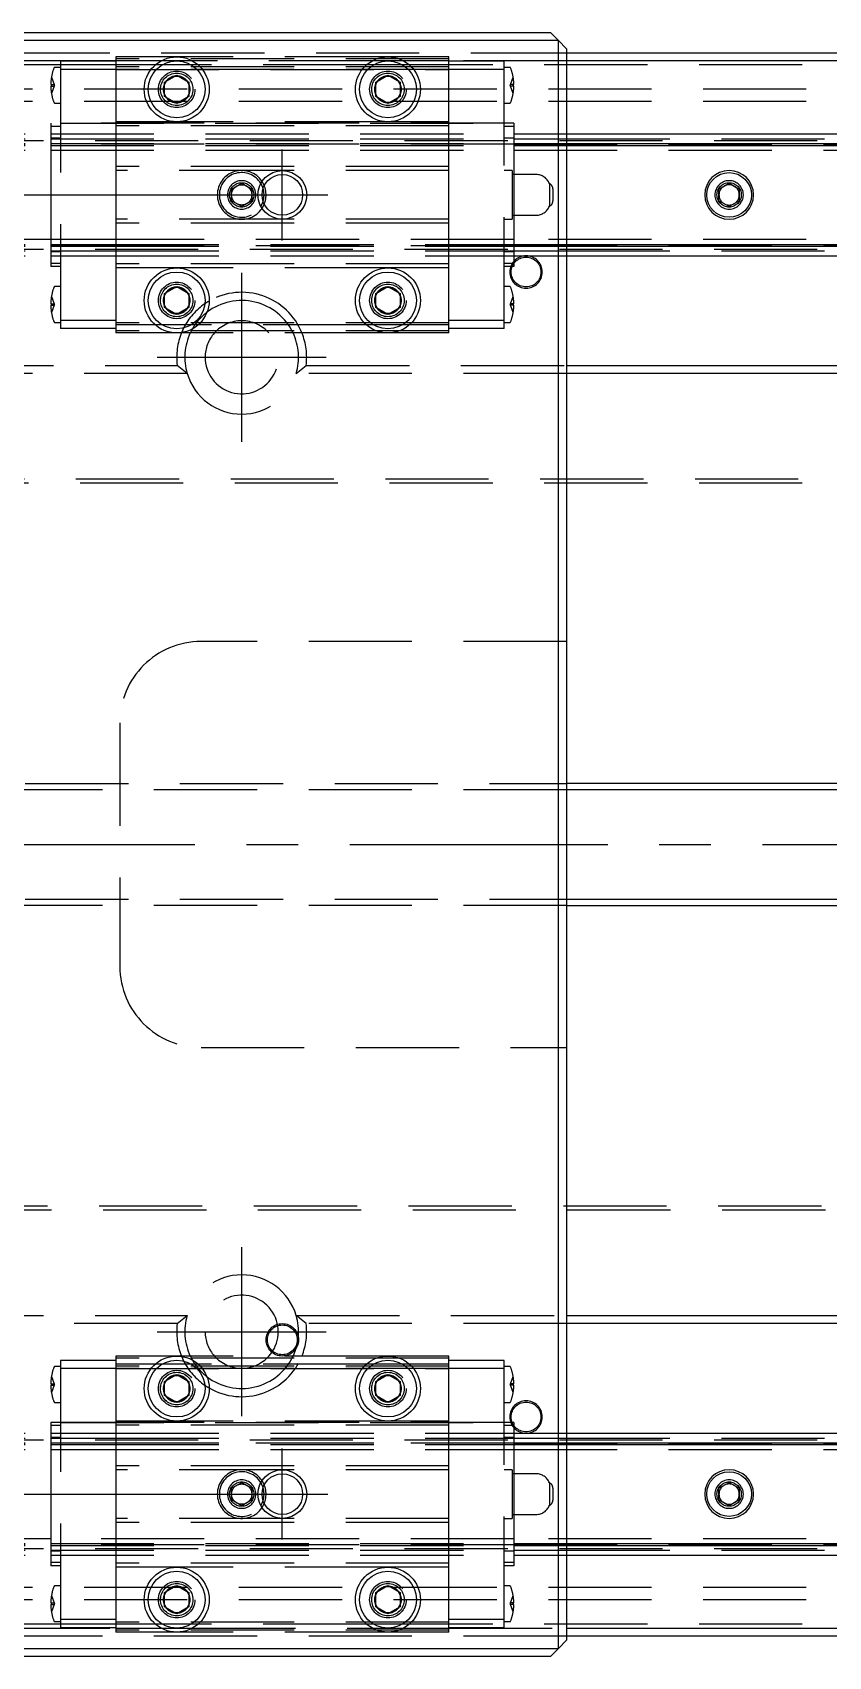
# Model space of a CAD drawing. Extents: x -13 to 910, y -343 to 113.
# Drawn here: x 354.2 to 452.2, y -100 to 100 of the extents above; entities that cross this region are included whole.
import ezdxf

# ---------------------------------------------------------------- set-up
doc = ezdxf.new("R2010")
doc.units = 0
doc.linetypes.add('CENTER', pattern=[50.8, 31.75, -6.35, 6.35, -6.35])
doc.linetypes.add('DASHED', pattern=[19.05, 12.7, -6.35])
doc.layers.get('0').update_dxf_attribs({"linetype": 'CONTINUOUS'})
doc.layers.add('CENTER', color=1, linetype='CENTER')

msp = doc.modelspace()

# ---------------------------------------------------------------- linework, layer by layer
at = {"color": 7, "linetype": 'CONTINUOUS'}
for p, q in [((222, 100), (418, 100)), ((419, 99), (418, 100)), ((419, 99), (221, 99)), ((420, 98), (419, 99)), ((419, -99), (419, 99)), ((420, 98), (420, -98)), ((420, 97.5), (638, 97.5)), ((639, 96.5), (420, 96.5)), ((370.5, 93.87), (372, 94.73)), ((372, 94.73), (373.5, 93.87)), ((396.5, 93.87), (398, 94.73)), ((398, 94.73), (399.5, 93.87)), ((370.5, 92.13), (370.5, 93.87)), ((372, 91.27), (370.5, 92.13)), ((373.5, 92.13), (372, 91.27)), ((373.5, 93.87), (373.5, 92.13)), ((396.5, 92.13), (396.5, 93.87)), ((398, 91.27), (396.5, 92.13)), ((399.5, 92.13), (398, 91.27)), ((399.5, 93.87), (399.5, 92.13)), ((420, 87.5), (640, 87.5)), ((420, 86.32), (640, 86.32)), ((420, 86.1), (640, 86.1)), ((438.75, 80.72), (440, 81.44)), ((438.75, 79.28), (438.75, 80.72)), ((440, 81.44), (441.25, 80.72)), ((441.25, 80.72), (441.25, 79.28)), ((440, 78.56), (438.75, 79.28)), ((441.25, 79.28), (440, 78.56)), ((420, 73.9), (640, 73.9)), ((420, 73.68), (640, 73.68)), ((420, 72.5), (640, 72.5)), ((370.5, 67.87), (372, 68.73)), ((372, 68.73), (373.5, 67.87)), ((396.5, 67.87), (398, 68.73)), ((398, 68.73), (399.5, 67.87)), ((370.5, 66.13), (370.5, 67.87)), ((372, 65.27), (370.5, 66.13)), ((373.5, 66.13), (372, 65.27)), ((373.5, 67.87), (373.5, 66.13)), ((396.5, 66.13), (396.5, 67.87)), ((398, 65.27), (396.5, 66.13)), ((399.5, 66.13), (398, 65.27)), ((399.5, 67.87), (399.5, 66.13)), ((420, 59), (492.06, 59)), ((493.29, 58), (420, 58)), ((590, 7.5), (420, 7.5)), ((420, -7.5), (590, -7.5)), ((420, -58), (493.29, -58)), ((492.06, -59), (420, -59)), ((370.5, -66.13), (372, -65.27)), ((372, -65.27), (373.5, -66.13)), ((396.5, -66.13), (398, -65.27)), ((398, -65.27), (399.5, -66.13)), ((370.5, -67.87), (370.5, -66.13)), ((372, -68.73), (370.5, -67.87)), ((373.5, -67.87), (372, -68.73)), ((373.5, -66.13), (373.5, -67.87)), ((396.5, -67.87), (396.5, -66.13)), ((398, -68.73), (396.5, -67.87)), ((399.5, -67.87), (398, -68.73)), ((399.5, -66.13), (399.5, -67.87)), ((420, -72.5), (640, -72.5)), ((420, -73.68), (640, -73.68)), ((420, -73.9), (640, -73.9)), ((438.75, -79.28), (440, -78.56)), ((438.75, -80.72), (438.75, -79.28)), ((440, -78.56), (441.25, -79.28)), ((441.25, -79.28), (441.25, -80.72)), ((440, -81.44), (438.75, -80.72)), ((441.25, -80.72), (440, -81.44)), ((420, -86.1), (640, -86.1)), ((420, -86.32), (640, -86.32)), ((420, -87.5), (640, -87.5)), ((370.5, -92.13), (372, -91.27)), ((372, -91.27), (373.5, -92.13)), ((396.5, -92.13), (398, -91.27)), ((398, -91.27), (399.5, -92.13)), ((370.5, -93.87), (370.5, -92.13)), ((372, -94.73), (370.5, -93.87)), ((373.5, -93.87), (372, -94.73)), ((373.5, -92.13), (373.5, -93.87)), ((396.5, -93.87), (396.5, -92.13)), ((398, -94.73), (396.5, -93.87)), ((399.5, -93.87), (398, -94.73)), ((399.5, -92.13), (399.5, -93.87)), ((419, -99), (420, -98)), ((420, -96.5), (639, -96.5)), ((638, -97.5), (420, -97.5)), ((221, -99), (419, -99)), ((418, -100), (222, -100)), ((418, -100), (419, -99))]:
    msp.add_line(p, q, dxfattribs=at)
at = {"color": 3, "linetype": 'DASHED'}
for p, q in [((364.5, 96), (275.5, 96)), ((332, 97.5), (420, 97.5)), ((364.5, 96.5), (332, 96.5)), ((364.5, 96.45), (357.7, 96.45)), ((357.7, 96.45), (357.7, 95.45)), ((364.5, 97), (364.5, 96)), ((372, 97), (364.5, 97)), ((405.5, 96.75), (364.5, 96.75)), ((370.06, 96.5), (364.5, 96.5)), ((364.5, 96), (364.5, 89)), ((369.35, 96), (364.5, 96)), ((370.2, 96), (369.35, 96)), ((372, 96.5), (370.06, 96.5)), ((373.8, 96), (370.2, 96)), ((398, 97), (372, 97)), ((373.94, 96.5), (372, 96.5)), ((374.65, 96), (373.8, 96)), ((396.06, 96.5), (373.94, 96.5)), ((395.35, 96), (374.65, 96)), ((396.2, 96), (395.35, 96)), ((398, 96.5), (396.06, 96.5)), ((399.8, 96), (396.2, 96)), ((405.5, 97), (398, 97)), ((399.94, 96.5), (398, 96.5)), ((400.65, 96), (399.8, 96)), ((405.5, 96.5), (399.94, 96.5)), ((405.5, 96), (400.65, 96)), ((405.5, 96), (405.5, 97)), ((420, 96.5), (405.5, 96.5)), ((412.3, 96.45), (405.5, 96.45)), ((405.5, 89), (405.5, 96)), ((639.5, 96), (405.5, 96)), ((412.3, 95.45), (412.3, 96.45)), ((356.58, 94.5), (356.9, 93.6)), ((357.7, 95.7), (356.99, 95.7)), ((364.5, 95.45), (357.7, 95.45)), ((357.7, 95.45), (357.7, 64.55)), ((405.5, 95.75), (364.5, 95.75)), ((405.5, 95.45), (364.5, 95.45)), ((364.5, 95.45), (405.5, 95.45)), ((412.3, 95.45), (405.5, 95.45)), ((413.01, 95.7), (412.3, 95.7)), ((412.3, 64.55), (412.3, 95.45)), ((413.1, 93.6), (413.42, 94.5)), ((640, 93), (0, 93)), ((356.5, 93.6), (356.58, 93.6)), ((356.58, 93.4), (356.5, 93.4)), ((356.58, 93.6), (356.9, 93.6)), ((356.58, 93.6), (356.58, 93.4)), ((356.9, 93.4), (356.58, 92.5)), ((356.58, 93.4), (356.9, 93.4)), ((356.9, 93.6), (356.94, 93.5)), ((356.9, 93.4), (356.94, 93.5)), ((370, 93), (370.03, 93.35)), ((396, 93), (396.02, 93.3)), ((413.1, 93.6), (413.06, 93.5)), ((413.1, 93.4), (413.06, 93.5)), ((413.42, 93.6), (413.1, 93.6)), ((413.42, 92.5), (413.1, 93.4)), ((413.42, 93.4), (413.1, 93.4)), ((413.42, 93.4), (413.42, 93.6)), ((413.42, 93.6), (413.5, 93.6)), ((413.5, 93.4), (413.42, 93.4)), ((640, 91.5), (0, 91.5)), ((356.99, 91.3), (357.7, 91.3)), ((412.3, 91.3), (413.01, 91.3)), ((413.5, 88.82), (356.5, 88.82)), ((356.5, 88.82), (356.5, 88.43)), ((357.7, 88.43), (356.5, 88.43)), ((356.5, 88.43), (356.5, 86.03)), ((357.7, 88.82), (412.3, 88.82)), ((364.5, 89), (364.5, 88.5)), ((372, 89), (364.5, 89)), ((364.5, 88.5), (364.5, 83.5)), ((405.5, 88.5), (364.5, 88.5)), ((398, 89), (372, 89)), ((405.5, 89), (398, 89)), ((405.5, 88.5), (405.5, 89)), ((405.5, 83.5), (405.5, 88.5)), ((413.5, 88.43), (412.3, 88.43)), ((413.5, 88.82), (413.5, 88.43)), ((413.5, 88.43), (413.5, 86.03)), ((0, 86.7), (640, 86.7)), ((283.5, 87.5), (356.5, 87.5)), ((283.5, 86.91), (356.5, 86.91)), ((283.5, 86.32), (356.5, 86.32)), ((283.5, 86.26), (356.5, 86.26)), ((283.5, 86.1), (356.5, 86.1)), ((356.5, 87.5), (413.5, 87.5)), ((356.5, 87.01), (357.7, 87.01)), ((356.5, 86.91), (413.5, 86.91)), ((356.5, 86.32), (413.5, 86.32)), ((413.5, 86.26), (356.5, 86.26)), ((356.5, 86.1), (413.5, 86.1)), ((356.5, 86.03), (356.5, 73.97)), ((412.3, 87.01), (413.5, 87.01)), ((413.5, 87.5), (420, 87.5)), ((413.5, 86.91), (420, 86.91)), ((413.5, 86.32), (420, 86.32)), ((413.5, 86.26), (640, 86.26)), ((413.5, 86.1), (420, 86.1)), ((413.5, 86.03), (413.5, 73.97)), ((420, 86.91), (640, 86.91)), ((283.5, 85.5), (356.5, 85.5)), ((356.5, 85.5), (413.5, 85.5)), ((413.5, 85.5), (640, 85.5)), ((364.5, 83.5), (364.5, 83)), ((405.5, 83.5), (364.5, 83.5)), ((364.5, 83), (364.5, 77)), ((385, 83), (364.5, 83)), ((405.5, 83), (385, 83)), ((405.5, 83), (405.5, 83.5)), ((405.5, 77), (405.5, 83)), ((413.3, 83), (412.3, 83)), ((413.3, 83), (413.3, 77)), ((416.25, 82.5), (413.3, 82.5)), ((378.5, 80), (378.52, 80.22)), ((378.75, 80.72), (380, 81.44)), ((378.75, 79.28), (378.75, 80.72)), ((380, 81.44), (381.25, 80.72)), ((381.25, 80.72), (381.25, 79.28)), ((417.88, 81.39), (417.88, 80)), ((417.88, 80), (417.88, 78.61)), ((418.3, 80.75), (418.3, 80)), ((418.3, 80), (418.3, 79.25)), ((438.5, 80), (438.52, 80.22)), ((380, 78.56), (378.75, 79.28)), ((381.25, 79.28), (380, 78.56)), ((364.5, 77), (364.5, 76.5)), ((385, 77), (364.5, 77)), ((364.5, 76.5), (364.5, 71.5)), ((405.5, 76.5), (364.5, 76.5)), ((405.5, 77), (385, 77)), ((405.5, 76.5), (405.5, 77)), ((405.5, 71.5), (405.5, 76.5)), ((412.3, 77), (413.3, 77)), ((413.3, 77.5), (416.25, 77.5)), ((356.5, 74.5), (283.5, 74.5)), ((364.5, 74.5), (356.5, 74.5)), ((413.5, 74.5), (364.5, 74.5)), ((640, 74.5), (413.5, 74.5)), ((0, 73.3), (640, 73.3)), ((283.5, 73.9), (356.5, 73.9)), ((283.5, 73.74), (356.5, 73.74)), ((283.5, 73.68), (356.5, 73.68)), ((283.5, 73.09), (356.5, 73.09)), ((283.5, 72.5), (356.5, 72.5)), ((356.5, 73.97), (356.5, 71.57)), ((356.5, 73.9), (364.5, 73.9)), ((364.5, 73.74), (356.5, 73.74)), ((356.5, 73.68), (364.5, 73.68)), ((356.5, 73.09), (364.5, 73.09)), ((357.7, 72.99), (356.5, 72.99)), ((356.5, 72.5), (364.5, 72.5)), ((364.5, 73.9), (413.5, 73.9)), ((413.5, 73.74), (364.5, 73.74)), ((364.5, 73.68), (413.5, 73.68)), ((364.5, 73.09), (413.5, 73.09)), ((364.5, 72.5), (413.5, 72.5)), ((413.5, 72.99), (412.3, 72.99)), ((413.5, 73.97), (413.5, 71.57)), ((413.5, 73.9), (420, 73.9)), ((413.5, 73.74), (640, 73.74)), ((413.5, 73.68), (420, 73.68)), ((413.5, 73.09), (420, 73.09)), ((413.5, 72.5), (420, 72.5)), ((420, 73.09), (640, 73.09)), ((356.5, 71.57), (356.5, 71.18)), ((357.7, 71.57), (356.5, 71.57)), ((357.7, 71.18), (356.5, 71.18)), ((364.5, 71.5), (364.5, 71)), ((405.5, 71.5), (364.5, 71.5)), ((364.5, 71), (364.5, 64)), ((372, 71), (364.5, 71)), ((398, 71), (372, 71)), ((405.5, 71), (398, 71)), ((405.5, 71), (405.5, 71.5)), ((405.5, 64), (405.5, 71)), ((413.5, 71.57), (412.3, 71.57)), ((413.5, 71.18), (412.3, 71.18)), ((413.5, 71.57), (413.5, 71.18)), ((357.7, 68.7), (356.99, 68.7)), ((413.01, 68.7), (412.3, 68.7)), ((356.5, 66.6), (356.58, 66.6)), ((356.58, 66.4), (356.5, 66.4)), ((356.58, 67.5), (356.9, 66.6)), ((356.58, 66.6), (356.9, 66.6)), ((356.58, 66.6), (356.58, 66.4)), ((356.9, 66.4), (356.58, 65.5)), ((356.58, 66.4), (356.9, 66.4)), ((356.9, 66.6), (356.94, 66.5)), ((356.9, 66.4), (356.94, 66.5)), ((370, 67), (370.03, 67.35)), ((396, 67), (396.02, 67.3)), ((413.1, 66.6), (413.06, 66.5)), ((413.1, 66.4), (413.06, 66.5)), ((413.1, 66.6), (413.42, 67.5)), ((413.42, 66.6), (413.1, 66.6)), ((413.42, 65.5), (413.1, 66.4)), ((413.42, 66.4), (413.1, 66.4)), ((413.42, 66.4), (413.42, 66.6)), ((413.42, 66.6), (413.5, 66.6)), ((413.5, 66.4), (413.42, 66.4)), ((356.99, 64.3), (357.7, 64.3)), ((364.5, 64.55), (357.7, 64.55)), ((357.7, 64.55), (357.7, 63.55)), ((405.5, 64.25), (364.5, 64.25)), ((364.5, 64), (364.5, 63)), ((369.35, 64), (364.5, 64)), ((370.2, 64), (369.35, 64)), ((373.8, 64), (370.2, 64)), ((374.65, 64), (373.8, 64)), ((395.35, 64), (374.65, 64)), ((396.2, 64), (395.35, 64)), ((399.8, 64), (396.2, 64)), ((400.65, 64), (399.8, 64)), ((405.5, 64), (400.65, 64)), ((412.3, 64.55), (405.5, 64.55)), ((405.5, 63), (405.5, 64)), ((412.3, 63.55), (412.3, 64.55)), ((412.3, 64.3), (413.01, 64.3)), ((364.5, 63.55), (357.7, 63.55)), ((405.5, 63.25), (364.5, 63.25)), ((372, 63), (364.5, 63)), ((398, 63), (372, 63)), ((405.5, 63), (398, 63)), ((412.3, 63.55), (405.5, 63.55)), ((373.29, 58), (266.71, 58)), ((267.94, 59), (372.06, 59)), ((373.29, 58), (372.06, 59)), ((386.71, 58), (387.94, 59)), ((420, 58), (386.71, 58)), ((387.94, 59), (420, 59)), ((639.5, 44.5), (0.5, 44.5)), ((639, 45), (1, 45)), ((420, 25), (375, 25)), ((365, 15), (365, -15)), ((220, 7.5), (420, 7.5)), ((420, 6.75), (220, 6.75)), ((220, -6.75), (420, -6.75)), ((420, -7.5), (220, -7.5)), ((375, -25), (420, -25)), ((0.5, -44.5), (639.5, -44.5)), ((1, -45), (639, -45)), ((266.71, -58), (373.29, -58)), ((372.06, -59), (373.29, -58)), ((386.71, -58), (420, -58)), ((387.94, -59), (386.71, -58)), ((372.06, -59), (267.94, -59)), ((420, -59), (387.94, -59)), ((357.7, -63.55), (357.7, -64.55)), ((364.5, -63.55), (357.7, -63.55)), ((364.5, -63), (364.5, -64)), ((372, -63), (364.5, -63)), ((405.5, -63.25), (364.5, -63.25)), ((364.5, -64), (364.5, -71)), ((369.35, -64), (364.5, -64)), ((370.2, -64), (369.35, -64)), ((373.8, -64), (370.2, -64)), ((398, -63), (372, -63)), ((374.65, -64), (373.8, -64)), ((395.35, -64), (374.65, -64)), ((396.2, -64), (395.35, -64)), ((399.8, -64), (396.2, -64)), ((405.5, -63), (398, -63)), ((400.65, -64), (399.8, -64)), ((405.5, -64), (400.65, -64)), ((405.5, -64), (405.5, -63)), ((412.3, -63.55), (405.5, -63.55)), ((405.5, -71), (405.5, -64)), ((412.3, -64.55), (412.3, -63.55)), ((356.58, -65.5), (356.9, -66.4)), ((357.7, -64.3), (356.99, -64.3)), ((357.7, -64.55), (357.7, -95.45)), ((364.5, -64.55), (357.7, -64.55)), ((405.5, -64.25), (364.5, -64.25)), ((405.5, -64.55), (364.5, -64.55)), ((364.5, -64.55), (405.5, -64.55)), ((412.3, -64.55), (405.5, -64.55)), ((413.01, -64.3), (412.3, -64.3)), ((412.3, -95.45), (412.3, -64.55)), ((413.1, -66.4), (413.42, -65.5)), ((356.5, -66.4), (356.58, -66.4)), ((356.58, -66.6), (356.5, -66.6)), ((356.58, -66.4), (356.9, -66.4)), ((356.58, -66.4), (356.58, -66.6)), ((356.9, -66.6), (356.58, -67.5)), ((356.58, -66.6), (356.9, -66.6)), ((356.9, -66.4), (356.94, -66.5)), ((356.9, -66.6), (356.94, -66.5)), ((370, -67), (370.03, -66.65)), ((396, -67), (396.03, -66.65)), ((413.1, -66.4), (413.06, -66.5)), ((413.1, -66.6), (413.06, -66.5)), ((413.42, -66.4), (413.1, -66.4)), ((413.42, -67.5), (413.1, -66.6)), ((413.42, -66.6), (413.1, -66.6)), ((413.42, -66.6), (413.42, -66.4)), ((413.42, -66.4), (413.5, -66.4)), ((413.5, -66.6), (413.42, -66.6)), ((356.99, -68.7), (357.7, -68.7)), ((412.3, -68.7), (413.01, -68.7)), ((356.5, -71.18), (356.5, -71.57)), ((364.5, -71.18), (356.5, -71.18)), ((357.7, -71.57), (356.5, -71.57)), ((356.5, -71.57), (356.5, -73.97)), ((357.7, -71.18), (412.3, -71.18)), ((364.5, -71), (364.5, -71.5)), ((372, -71), (364.5, -71)), ((413.5, -71.18), (364.5, -71.18)), ((364.5, -71.5), (364.5, -76.5)), ((405.5, -71.5), (364.5, -71.5)), ((398, -71), (372, -71)), ((405.5, -71), (398, -71)), ((405.5, -71.5), (405.5, -71)), ((405.5, -76.5), (405.5, -71.5)), ((413.5, -71.57), (412.3, -71.57)), ((413.5, -71.18), (413.5, -71.57)), ((413.5, -71.57), (413.5, -73.97)), ((0, -73.3), (640, -73.3)), ((283.5, -72.5), (356.5, -72.5)), ((283.5, -73.09), (356.5, -73.09)), ((283.5, -73.68), (356.5, -73.68)), ((283.5, -73.74), (356.5, -73.74)), ((283.5, -73.9), (356.5, -73.9)), ((356.5, -72.5), (364.5, -72.5)), ((356.5, -72.99), (357.7, -72.99)), ((356.5, -73.09), (364.5, -73.09)), ((356.5, -73.68), (364.5, -73.68)), ((364.5, -73.74), (356.5, -73.74)), ((356.5, -73.9), (364.5, -73.9)), ((356.5, -73.97), (356.5, -86.03)), ((364.5, -72.5), (413.5, -72.5)), ((364.5, -73.09), (413.5, -73.09)), ((364.5, -73.68), (413.5, -73.68)), ((413.5, -73.74), (364.5, -73.74)), ((364.5, -73.9), (413.5, -73.9)), ((412.3, -72.99), (413.5, -72.99)), ((413.5, -72.5), (420, -72.5)), ((413.5, -73.09), (420, -73.09)), ((413.5, -73.68), (420, -73.68)), ((413.5, -73.74), (640, -73.74)), ((413.5, -73.9), (420, -73.9)), ((413.5, -73.97), (413.5, -86.03)), ((420, -73.09), (640, -73.09)), ((283.5, -74.5), (356.5, -74.5)), ((356.5, -74.5), (364.5, -74.5)), ((364.5, -74.5), (413.5, -74.5)), ((413.5, -74.5), (640, -74.5)), ((364.5, -76.5), (364.5, -77)), ((405.5, -76.5), (364.5, -76.5)), ((364.5, -77), (364.5, -83)), ((385, -77), (364.5, -77)), ((405.5, -77), (385, -77)), ((405.5, -77), (405.5, -76.5)), ((405.5, -83), (405.5, -77)), ((413.3, -77), (412.3, -77)), ((413.3, -77), (413.3, -83)), ((416.25, -77.5), (413.3, -77.5)), ((378.5, -80), (378.52, -79.75)), ((378.75, -79.28), (380, -78.56)), ((378.75, -80.72), (378.75, -79.28)), ((380, -78.56), (381.25, -79.28)), ((381.25, -79.28), (381.25, -80.72)), ((417.88, -78.61), (417.88, -80)), ((417.88, -80), (417.88, -81.39)), ((418.3, -79.25), (418.3, -80)), ((418.3, -80), (418.3, -80.75)), ((438.5, -80), (438.52, -79.75)), ((380, -81.44), (378.75, -80.72)), ((381.25, -80.72), (380, -81.44)), ((364.5, -83), (364.5, -83.5)), ((385, -83), (364.5, -83)), ((364.5, -83.5), (364.5, -88.5)), ((405.5, -83.5), (364.5, -83.5)), ((405.5, -83), (385, -83)), ((405.5, -83.5), (405.5, -83)), ((405.5, -88.5), (405.5, -83.5)), ((412.3, -83), (413.3, -83)), ((413.3, -82.5), (416.25, -82.5)), ((356.5, -85.5), (283.5, -85.5)), ((413.5, -85.5), (356.5, -85.5)), ((640, -85.5), (413.5, -85.5)), ((0, -86.7), (640, -86.7)), ((283.5, -86.1), (356.5, -86.1)), ((283.5, -86.26), (356.5, -86.26)), ((283.5, -86.32), (356.5, -86.32)), ((283.5, -86.91), (356.5, -86.91)), ((283.5, -87.5), (356.5, -87.5)), ((356.5, -86.03), (356.5, -88.43)), ((356.5, -86.1), (413.5, -86.1)), ((413.5, -86.26), (356.5, -86.26)), ((356.5, -86.32), (413.5, -86.32)), ((356.5, -86.91), (413.5, -86.91)), ((357.7, -87.01), (356.5, -87.01)), ((356.5, -87.5), (413.5, -87.5)), ((413.5, -87.01), (412.3, -87.01)), ((413.5, -86.03), (413.5, -88.43)), ((413.5, -86.1), (420, -86.1)), ((413.5, -86.26), (640, -86.26)), ((413.5, -86.32), (420, -86.32)), ((413.5, -86.91), (420, -86.91)), ((413.5, -87.5), (420, -87.5)), ((420, -86.91), (640, -86.91)), ((356.5, -88.43), (356.5, -88.82)), ((357.7, -88.43), (356.5, -88.43)), ((357.7, -88.82), (356.5, -88.82)), ((364.5, -88.5), (364.5, -89)), ((405.5, -88.5), (364.5, -88.5)), ((364.5, -89), (364.5, -96)), ((372, -89), (364.5, -89)), ((398, -89), (372, -89)), ((405.5, -89), (398, -89)), ((405.5, -89), (405.5, -88.5)), ((405.5, -96), (405.5, -89)), ((413.5, -88.43), (412.3, -88.43)), ((413.5, -88.82), (412.3, -88.82)), ((413.5, -88.43), (413.5, -88.82)), ((640, -91.5), (0, -91.5)), ((357.7, -91.3), (356.99, -91.3)), ((413.01, -91.3), (412.3, -91.3)), ((640, -93), (0, -93)), ((356.5, -93.4), (356.58, -93.4)), ((356.58, -93.6), (356.5, -93.6)), ((356.58, -92.5), (356.9, -93.4)), ((356.58, -93.4), (356.9, -93.4)), ((356.58, -93.4), (356.58, -93.6)), ((356.9, -93.6), (356.58, -94.5)), ((356.58, -93.6), (356.9, -93.6)), ((356.9, -93.4), (356.94, -93.5)), ((356.9, -93.6), (356.94, -93.5)), ((370, -93), (370.03, -92.65)), ((396, -93), (396.02, -92.7)), ((413.1, -93.4), (413.06, -93.5)), ((413.1, -93.6), (413.06, -93.5)), ((413.1, -93.4), (413.42, -92.5)), ((413.42, -93.4), (413.1, -93.4)), ((413.42, -94.5), (413.1, -93.6)), ((413.42, -93.6), (413.1, -93.6)), ((413.42, -93.6), (413.42, -93.4)), ((413.42, -93.4), (413.5, -93.4)), ((413.5, -93.6), (413.42, -93.6)), ((364.5, -96), (275.5, -96)), ((356.99, -95.7), (357.7, -95.7)), ((357.7, -95.45), (357.7, -96.45)), ((364.5, -95.45), (357.7, -95.45)), ((405.5, -95.75), (364.5, -95.75)), ((364.5, -96), (364.5, -97)), ((369.35, -96), (364.5, -96)), ((370.2, -96), (369.35, -96)), ((373.8, -96), (370.2, -96)), ((374.65, -96), (373.8, -96)), ((395.35, -96), (374.65, -96)), ((396.2, -96), (395.35, -96)), ((399.8, -96), (396.2, -96)), ((400.65, -96), (399.8, -96)), ((405.5, -96), (400.65, -96)), ((412.3, -95.45), (405.5, -95.45)), ((405.5, -97), (405.5, -96)), ((639.5, -96), (405.5, -96)), ((412.3, -96.45), (412.3, -95.45)), ((412.3, -95.7), (413.01, -95.7)), ((332, -96.5), (364.5, -96.5)), ((420, -97.5), (332, -97.5)), ((364.5, -96.45), (357.7, -96.45)), ((364.5, -96.5), (370.06, -96.5)), ((405.5, -96.75), (364.5, -96.75)), ((372, -97), (364.5, -97)), ((370.06, -96.5), (372, -96.5)), ((372, -96.5), (373.94, -96.5)), ((398, -97), (372, -97)), ((373.94, -96.5), (396.06, -96.5)), ((396.06, -96.5), (398, -96.5)), ((398, -96.5), (399.94, -96.5)), ((405.5, -97), (398, -97)), ((399.94, -96.5), (405.5, -96.5)), ((412.3, -96.45), (405.5, -96.45)), ((405.5, -96.5), (420, -96.5))]:
    msp.add_line(p, q, dxfattribs=at)
at = {"color": 3, "linetype": 'CONTINUOUS'}
for p, q in [((590, 6.75), (420, 6.75)), ((420, -6.75), (590, -6.75))]:
    msp.add_line(p, q, dxfattribs=at)
at = {"color": 7, "linetype": 'CONTINUOUS'}
for centre, radius in [((372, 93), 4), ((372, 93), 3.5), ((398, 93), 4), ((398, 93), 3.5), ((385, 80), 2.5), ((440, 80), 2.75), ((372, 67), 4), ((372, 67), 3.5), ((398, 67), 4), ((398, 67), 3.5), ((372, -67), 4), ((372, -67), 3.5), ((398, -67), 4), ((398, -67), 3.5), ((385, -80), 2.5), ((440, -80), 2.75), ((372, -93), 4), ((372, -93), 3.5), ((398, -93), 4), ((398, -93), 3.5)]:
    msp.add_circle(centre, radius, dxfattribs=at)
at = {"color": 3, "linetype": 'DASHED'}
for centre, radius in [((372, 93), 2.25), ((372, 93), 2), ((372, 93), 1.62), ((398, 93), 2.25), ((398, 93), 2), ((398, 93), 1.62), ((380, 80), 1.5), ((380, 80), 1.25), ((440, 80), 1.5), ((415, 70.5), 1.83), ((372, 67), 2.25), ((372, 67), 2), ((372, 67), 1.62), ((398, 67), 2.25), ((398, 67), 2), ((398, 67), 1.62), ((385, -61), 2), ((385, -61), 1.83), ((372, -67), 2.25), ((372, -67), 2), ((372, -67), 1.62), ((398, -67), 2.25), ((398, -67), 2), ((398, -67), 1.62), ((415, -70.5), 1.83), ((380, -80), 1.5), ((380, -80), 1.25), ((440, -80), 1.5), ((372, -93), 2.25), ((372, -93), 2), ((372, -93), 1.62), ((398, -93), 2.25), ((398, -93), 2), ((398, -93), 1.62)]:
    msp.add_circle(centre, radius, dxfattribs=at)
at = {"color": 3, "linetype": 'CONTINUOUS'}
for centre in [(385, 80), (385, -80)]:
    msp.add_circle(centre, 3, dxfattribs=at)
at = {"color": 3, "linetype": 'DASHED'}
for centre, radius, start, end in [((362.5, 93.5), 6, 170.4203, 179.0449), ((362.5, 93.5), 6, 159.1494, 170.4059), ((356.99, 95.6), 0.1, 90, 159.1494), ((372, 93), 1.65, 95.38, 144.62), ((372, 93), 1.62, 98.1587, 141.8413), ((372, 93), 1.62, 81.8413, 98.1587), ((372, 93), 1.65, 84.62, 95.38), ((372, 93), 1.65, 35.38, 84.62), ((372, 93), 1.62, 38.1587, 81.8413), ((398, 93), 1.65, 95.38, 144.62), ((398, 93), 1.62, 98.1587, 141.8413), ((398, 93), 1.62, 81.8413, 98.1587), ((398, 93), 1.65, 84.62, 95.38), ((398, 93), 1.65, 35.38, 84.62), ((398, 93), 1.62, 38.1587, 81.8413), ((413.01, 95.6), 0.1, 20.8506, 90), ((407.5, 93.5), 6, 9.5941, 20.8506), ((407.5, 93.5), 6, 0.9551, 9.5797), ((362.5, 93.5), 6, 180.9551, 189.5797), ((362.5, 93.5), 6, 189.5941, 200.8506), ((372, 93), 1.65, 155.38, 180), ((372, 93), 1.65, 180, 204.62), ((372, 93), 1.62, 158.1587, 201.8413), ((372, 93), 1.62, 141.8413, 158.1587), ((372, 93), 1.65, 144.62, 155.38), ((372, 93), 1.62, 201.8413, 218.1587), ((372, 93), 1.65, 204.62, 215.38), ((372, 93), 1.65, 215.38, 264.62), ((372, 93), 1.62, 218.1587, 261.8413), ((372, 93), 1.65, 275.38, 324.62), ((372, 93), 1.62, 278.1587, 321.8413), ((372, 93), 1.62, 21.8413, 38.1587), ((372, 93), 1.62, 321.8413, 338.1587), ((372, 93), 1.65, 24.62, 35.38), ((372, 93), 1.65, 324.62, 335.38), ((372, 93), 1.65, 335.38, 24.62), ((372, 93), 1.62, 0, 21.8413), ((372, 93), 1.62, 338.1587, 0), ((398, 93), 1.65, 155.38, 180), ((398, 93), 1.65, 180, 204.62), ((398, 93), 1.62, 158.1587, 201.8413), ((398, 93), 1.62, 141.8413, 158.1587), ((398, 93), 1.65, 144.62, 155.38), ((398, 93), 1.62, 201.8413, 218.1587), ((398, 93), 1.65, 204.62, 215.38), ((398, 93), 1.65, 215.38, 264.62), ((398, 93), 1.62, 218.1587, 261.8413), ((398, 93), 1.65, 275.38, 324.62), ((398, 93), 1.62, 278.1587, 321.8413), ((398, 93), 1.62, 21.8413, 38.1587), ((398, 93), 1.62, 321.8413, 338.1587), ((398, 93), 1.65, 24.62, 35.38), ((398, 93), 1.65, 324.62, 335.38), ((398, 93), 1.65, 335.38, 24.62), ((398, 93), 1.62, 0, 21.8413), ((398, 93), 1.62, 338.1587, 0), ((407.5, 93.5), 6, 339.1494, 350.4059), ((407.5, 93.5), 6, 350.4203, 359.0449), ((356.99, 91.4), 0.1, 200.8506, 270), ((372, 93), 1.62, 261.8413, 278.1587), ((372, 93), 1.65, 264.62, 275.38), ((398, 93), 1.62, 261.8413, 278.1587), ((398, 93), 1.65, 264.62, 275.38), ((413.01, 91.4), 0.1, 270, 339.1494), ((380, 80), 3, 33.5573, 180), ((380, 80), 2.75, 31.0388, 328.9612), ((416.25, 80.75), 1.75, 21.5404, 90), ((380, 80), 3, 180, 326.4427), ((380, 80), 1.75, 0, 180), ((380, 80), 1.75, 180, 0), ((380, 80), 2.75, 16.8991, 31.0388), ((380, 80), 3, 22.3316, 33.5573), ((380, 80), 2.75, 0, 16.8991), ((380, 80), 2.75, 343.1009, 0), ((380, 80), 3, 0, 22.3316), ((380, 80), 3, 337.6684, 0), ((417.6, 80.75), 0.7, 0, 66.6201), ((440, 80), 1.75, 0, 180), ((440, 80), 1.75, 180, 0), ((440, 80), 1.25, 120, 180), ((440, 80), 1.25, 180, 240), ((440, 80), 1.25, 60, 120), ((440, 80), 1.25, 0, 60), ((440, 80), 1.25, 300, 0), ((380, 80), 2.75, 328.9612, 343.1009), ((380, 80), 3, 326.4427, 337.6684), ((416.25, 79.25), 1.75, 270, 338.4596), ((417.6, 79.25), 0.7, 293.3901, 360), ((440, 80), 1.25, 240, 300), ((415, 70.5), 2, 180, 90), ((415, 70.5), 2, 90, 180), ((362.5, 66.5), 6, 159.1494, 170.4059), ((356.99, 68.6), 0.1, 90, 159.1494), ((372, 67), 1.65, 95.38, 144.62), ((372, 67), 1.62, 98.1587, 141.8413), ((372, 67), 1.62, 81.8413, 98.1587), ((372, 67), 1.65, 84.62, 95.38), ((372, 67), 1.65, 35.38, 84.62), ((372, 67), 1.62, 38.1587, 81.8413), ((380, 60), 8, 22.0243, 120.0054), ((398, 67), 1.65, 95.38, 144.62), ((398, 67), 1.62, 98.1587, 141.8413), ((398, 67), 1.62, 81.8413, 98.1587), ((398, 67), 1.65, 84.62, 95.38), ((398, 67), 1.65, 35.38, 84.62), ((398, 67), 1.62, 38.1587, 81.8413), ((413.01, 68.6), 0.1, 20.8506, 90), ((407.5, 66.5), 6, 9.5941, 20.8506), ((362.5, 66.5), 6, 170.4203, 179.0449), ((362.5, 66.5), 6, 180.9551, 189.5797), ((372, 67), 1.65, 155.38, 180), ((372, 67), 1.65, 180, 204.62), ((372, 67), 1.62, 158.1587, 201.8413), ((372, 67), 1.62, 141.8413, 158.1587), ((372, 67), 1.65, 144.62, 155.38), ((372, 67), 1.62, 201.8413, 218.1587), ((372, 67), 1.65, 204.62, 215.38), ((372, 67), 1.65, 215.38, 264.62), ((372, 67), 1.62, 218.1587, 261.8413), ((372, 67), 1.65, 275.38, 324.62), ((372, 67), 1.62, 278.1587, 321.8413), ((380, 60), 8, 124.4291, 153.199), ((372, 67), 1.62, 21.8413, 38.1587), ((372, 67), 1.62, 321.8413, 338.1587), ((372, 67), 1.65, 24.62, 35.38), ((372, 67), 1.65, 324.62, 335.38), ((372, 67), 1.65, 335.38, 24.62), ((372, 67), 1.62, 0, 21.8413), ((372, 67), 1.62, 338.1587, 0), ((380, 60), 8, 120.0054, 124.4291), ((380, 60), 7, 25.3769, 127.6384), ((398, 67), 1.65, 155.38, 180), ((398, 67), 1.65, 180, 204.62), ((398, 67), 1.62, 158.1587, 201.8413), ((398, 67), 1.62, 141.8413, 158.1587), ((398, 67), 1.65, 144.62, 155.38), ((398, 67), 1.62, 201.8413, 218.1587), ((398, 67), 1.65, 204.62, 215.38), ((398, 67), 1.65, 215.38, 264.62), ((398, 67), 1.62, 218.1587, 261.8413), ((398, 67), 1.65, 275.38, 324.62), ((398, 67), 1.62, 278.1587, 321.8413), ((398, 67), 1.62, 21.8413, 38.1587), ((398, 67), 1.62, 321.8413, 338.1587), ((398, 67), 1.65, 24.62, 35.38), ((398, 67), 1.65, 324.62, 335.38), ((398, 67), 1.65, 335.38, 24.62), ((398, 67), 1.62, 0, 21.8413), ((398, 67), 1.62, 338.1587, 0), ((407.5, 66.5), 6, 0.9551, 9.5797), ((407.5, 66.5), 6, 350.4203, 359.0449), ((362.5, 66.5), 6, 189.5941, 200.8506), ((356.99, 64.4), 0.1, 200.8506, 270), ((372, 67), 1.62, 261.8413, 278.1587), ((372, 67), 1.65, 264.62, 275.38), ((380, 60), 7, 127.6384, 149.9898), ((380, 60), 4.5, 41.8103, 138.1897), ((398, 67), 1.62, 261.8413, 278.1587), ((398, 67), 1.65, 264.62, 275.38), ((413.01, 64.4), 0.1, 270, 339.1494), ((407.5, 66.5), 6, 339.1494, 350.4059), ((380, 60), 8, 157.6228, 187.1808), ((380, 60), 8, 153.199, 157.6228), ((380, 60), 7, 154.6231, 196.6015), ((380, 60), 7, 149.9898, 154.6231), ((380, 60), 4.5, 138.1897, 180), ((380, 60), 4.5, 180, 41.8103), ((380, 60), 7, 343.3985, 25.3769), ((380, 60), 8, 352.8192, 22.0243), ((380, 60), 7, 196.6015, 343.3985), ((375, 15), 10, 90, 180), ((375, -15), 10, 180, 270), ((380, -60), 7, 16.6015, 163.3985), ((380, -60), 4.5, 318.1897, 180), ((380, -60), 7, 163.3985, 205.3769), ((380, -60), 7, 334.6231, 16.6015), ((380, -60), 8, 172.8192, 202.3772), ((380, -60), 4.5, 180, 221.8103), ((380, -60), 8, 337.9757, 7.1808), ((380, -60), 8, 202.3772, 206.801), ((380, -60), 8, 206.801, 235.5709), ((380, -60), 7, 205.3769, 210.0102), ((380, -60), 7, 210.0102, 232.3616), ((380, -60), 7, 232.3616, 334.6231), ((380, -60), 8, 239.9946, 337.9757), ((380, -60), 4.5, 221.8103, 318.1897), ((362.5, -66.5), 6, 170.4203, 179.0449), ((362.5, -66.5), 6, 159.1494, 170.4059), ((356.99, -64.4), 0.1, 90, 159.1494), ((372, -67), 1.65, 95.38, 144.62), ((372, -67), 1.62, 98.1587, 141.8413), ((372, -67), 1.62, 81.8413, 98.1587), ((372, -67), 1.65, 84.62, 95.38), ((372, -67), 1.65, 35.38, 84.62), ((372, -67), 1.62, 38.1587, 81.8413), ((398, -67), 1.65, 95.38, 144.62), ((398, -67), 1.62, 98.1587, 141.8413), ((398, -67), 1.62, 81.8413, 98.1587), ((398, -67), 1.65, 84.62, 95.38), ((398, -67), 1.65, 35.38, 84.62), ((398, -67), 1.62, 38.1587, 81.8413), ((413.01, -64.4), 0.1, 20.8506, 90), ((407.5, -66.5), 6, 9.5941, 20.8506), ((407.5, -66.5), 6, 0.9551, 9.5797), ((362.5, -66.5), 6, 180.9551, 189.5797), ((362.5, -66.5), 6, 189.5941, 200.8506), ((372, -67), 1.65, 155.38, 180), ((372, -67), 1.65, 180, 204.62), ((372, -67), 1.62, 158.1587, 201.8413), ((372, -67), 1.62, 141.8413, 158.1587), ((372, -67), 1.65, 144.62, 155.38), ((372, -67), 1.62, 201.8413, 218.1587), ((372, -67), 1.65, 204.62, 215.38), ((372, -67), 1.65, 215.38, 264.62), ((372, -67), 1.62, 218.1587, 261.8413), ((372, -67), 1.65, 275.38, 324.62), ((372, -67), 1.62, 278.1587, 321.8413), ((372, -67), 1.62, 21.8413, 38.1587), ((372, -67), 1.62, 321.8413, 338.1587), ((372, -67), 1.65, 24.62, 35.38), ((372, -67), 1.65, 324.62, 335.38), ((372, -67), 1.65, 335.38, 24.62), ((372, -67), 1.62, 0, 21.8413), ((372, -67), 1.62, 338.1587, 0), ((380, -60), 8, 235.5709, 239.9946), ((398, -67), 1.65, 155.38, 180), ((398, -67), 1.65, 180, 204.62), ((398, -67), 1.62, 158.1587, 201.8413), ((398, -67), 1.62, 141.8413, 158.1587), ((398, -67), 1.65, 144.62, 155.38), ((398, -67), 1.62, 201.8413, 218.1587), ((398, -67), 1.65, 204.62, 215.38), ((398, -67), 1.65, 215.38, 264.62), ((398, -67), 1.62, 218.1587, 261.8413), ((398, -67), 1.65, 275.38, 324.62), ((398, -67), 1.62, 278.1587, 321.8413), ((398, -67), 1.62, 21.8413, 38.1587), ((398, -67), 1.62, 321.8413, 338.1587), ((398, -67), 1.65, 24.62, 35.38), ((398, -67), 1.65, 324.62, 335.38), ((398, -67), 1.65, 335.38, 24.62), ((398, -67), 1.62, 0, 21.8413), ((398, -67), 1.62, 338.1587, 0), ((407.5, -66.5), 6, 339.1494, 350.4059), ((407.5, -66.5), 6, 350.4203, 359.0449), ((356.99, -68.6), 0.1, 200.8506, 270), ((372, -67), 1.62, 261.8413, 278.1587), ((372, -67), 1.65, 264.62, 275.38), ((398, -67), 1.62, 261.8413, 278.1587), ((398, -67), 1.65, 264.62, 275.38), ((415, -70.5), 2, 270, 180), ((413.01, -68.6), 0.1, 270, 339.1494), ((415, -70.5), 2, 180, 270), ((380, -80), 3, 33.5573, 180), ((380, -80), 2.75, 31.0388, 328.9612), ((416.25, -79.25), 1.75, 21.5404, 90), ((380, -80), 3, 180, 326.4427), ((380, -80), 1.75, 0, 180), ((380, -80), 1.75, 180, 0), ((380, -80), 2.75, 16.8991, 31.0388), ((380, -80), 3, 22.3316, 33.5573), ((380, -80), 2.75, 0, 16.8991), ((380, -80), 2.75, 343.1009, 0), ((380, -80), 3, 0, 22.3316), ((380, -80), 3, 337.6684, 0), ((417.6, -79.25), 0.7, 0, 66.6201), ((440, -80), 1.75, 0, 180), ((440, -80), 1.75, 180, 0), ((440, -80), 1.25, 120, 180), ((440, -80), 1.25, 180, 240), ((440, -80), 1.25, 60, 120), ((440, -80), 1.25, 0, 60), ((440, -80), 1.25, 300, 0), ((380, -80), 2.75, 328.9612, 343.1009), ((380, -80), 3, 326.4427, 337.6684), ((416.25, -80.75), 1.75, 270, 338.4596), ((417.6, -80.75), 0.7, 293.3901, 360), ((440, -80), 1.25, 240, 300), ((362.5, -93.5), 6, 159.1494, 170.4059), ((356.99, -91.4), 0.1, 90, 159.1494), ((372, -93), 1.65, 95.38, 144.62), ((372, -93), 1.62, 98.1587, 141.8413), ((372, -93), 1.62, 81.8413, 98.1587), ((372, -93), 1.65, 84.62, 95.38), ((372, -93), 1.65, 35.38, 84.62), ((372, -93), 1.62, 38.1587, 81.8413), ((398, -93), 1.65, 95.38, 144.62), ((398, -93), 1.65, 95.38, 144.62), ((398, -93), 1.62, 98.1587, 141.8413), ((398, -93), 1.62, 81.8413, 98.1587), ((398, -93), 1.65, 84.62, 95.38), ((398, -93), 1.65, 84.62, 95.38), ((398, -93), 1.65, 35.38, 84.62), ((398, -93), 1.65, 35.38, 84.62), ((398, -93), 1.62, 38.1587, 81.8413), ((413.01, -91.4), 0.1, 20.8506, 90), ((407.5, -93.5), 6, 9.5941, 20.8506), ((362.5, -93.5), 6, 170.4203, 179.0449), ((362.5, -93.5), 6, 180.9551, 189.5797), ((372, -93), 1.65, 155.38, 180), ((372, -93), 1.65, 180, 204.62), ((372, -93), 1.62, 158.1587, 201.8413), ((372, -93), 1.62, 141.8413, 158.1587), ((372, -93), 1.65, 144.62, 155.38), ((372, -93), 1.62, 201.8413, 218.1587), ((372, -93), 1.65, 204.62, 215.38), ((372, -93), 1.65, 215.38, 264.62), ((372, -93), 1.62, 218.1587, 261.8413), ((372, -93), 1.65, 275.38, 324.62), ((372, -93), 1.62, 278.1587, 321.8413), ((372, -93), 1.62, 21.8413, 38.1587), ((372, -93), 1.62, 321.8413, 338.1587), ((372, -93), 1.65, 24.62, 35.38), ((372, -93), 1.65, 324.62, 335.38), ((372, -93), 1.65, 335.38, 24.62), ((372, -93), 1.62, 0, 21.8413), ((372, -93), 1.62, 338.1587, 0), ((398, -93), 1.65, 155.38, 180), ((398, -93), 1.65, 155.38, 180), ((398, -93), 1.65, 180, 204.62), ((398, -93), 1.65, 180, 204.62), ((398, -93), 1.62, 158.1587, 201.8413), ((398, -93), 1.62, 141.8413, 158.1587), ((398, -93), 1.65, 144.62, 155.38), ((398, -93), 1.65, 144.62, 155.38), ((398, -93), 1.62, 201.8413, 218.1587), ((398, -93), 1.65, 204.62, 215.38), ((398, -93), 1.65, 204.62, 215.38), ((398, -93), 1.65, 215.38, 264.62), ((398, -93), 1.65, 215.38, 264.62), ((398, -93), 1.62, 218.1587, 261.8413), ((398, -93), 1.65, 275.38, 324.62), ((398, -93), 1.65, 275.38, 324.62), ((398, -93), 1.62, 278.1587, 321.8413), ((398, -93), 1.62, 21.8413, 38.1587), ((398, -93), 1.62, 321.8413, 338.1587), ((398, -93), 1.65, 24.62, 35.38), ((398, -93), 1.65, 24.62, 35.38), ((398, -93), 1.65, 324.62, 335.38), ((398, -93), 1.65, 324.62, 335.38), ((398, -93), 1.65, 335.38, 24.62), ((398, -93), 1.65, 335.38, 24.62), ((398, -93), 1.62, 0, 21.8413), ((398, -93), 1.62, 338.1587, 0), ((407.5, -93.5), 6, 0.9551, 9.5797), ((407.5, -93.5), 6, 350.4203, 359.0449), ((362.5, -93.5), 6, 189.5941, 200.8506), ((356.99, -95.6), 0.1, 200.8506, 270), ((372, -93), 1.62, 261.8413, 278.1587), ((372, -93), 1.65, 264.62, 275.38), ((398, -93), 1.62, 261.8413, 278.1587), ((398, -93), 1.65, 264.62, 275.38), ((398, -93), 1.65, 264.62, 275.38), ((413.01, -95.6), 0.1, 270, 339.1494), ((407.5, -93.5), 6, 339.1494, 350.4059)]:
    msp.add_arc(centre, radius, start, end, dxfattribs=at)
at = {"color": 7, "linetype": 'CONTINUOUS'}
for centre, start, end in [((440, 80), 0, 180), ((440, 80), 180, 0), ((440, -80), 0, 180), ((440, -80), 180, 0)]:
    msp.add_arc(centre, 3, start, end, dxfattribs=at)
at = {"layer": 'CENTER', "color": 1, "linetype": 'CENTER'}
for p, q in [((385, 74.4), (385, 85.6)), ((250, 80), (379.4, 80)), ((379.4, 80), (390.6, 80)), ((380, 49.6), (380, 70.4)), ((369.6, 60), (390.4, 60)), ((-13.1, 0), (695.9, 0)), ((380, -70.4), (380, -49.6)), ((369.6, -60), (390.4, -60)), ((385, -85.6), (385, -74.4)), ((249.4, -80), (379.4, -80)), ((379.4, -80), (390.6, -80))]:
    msp.add_line(p, q, dxfattribs=at)

doc.saveas('drawing.dxf')
